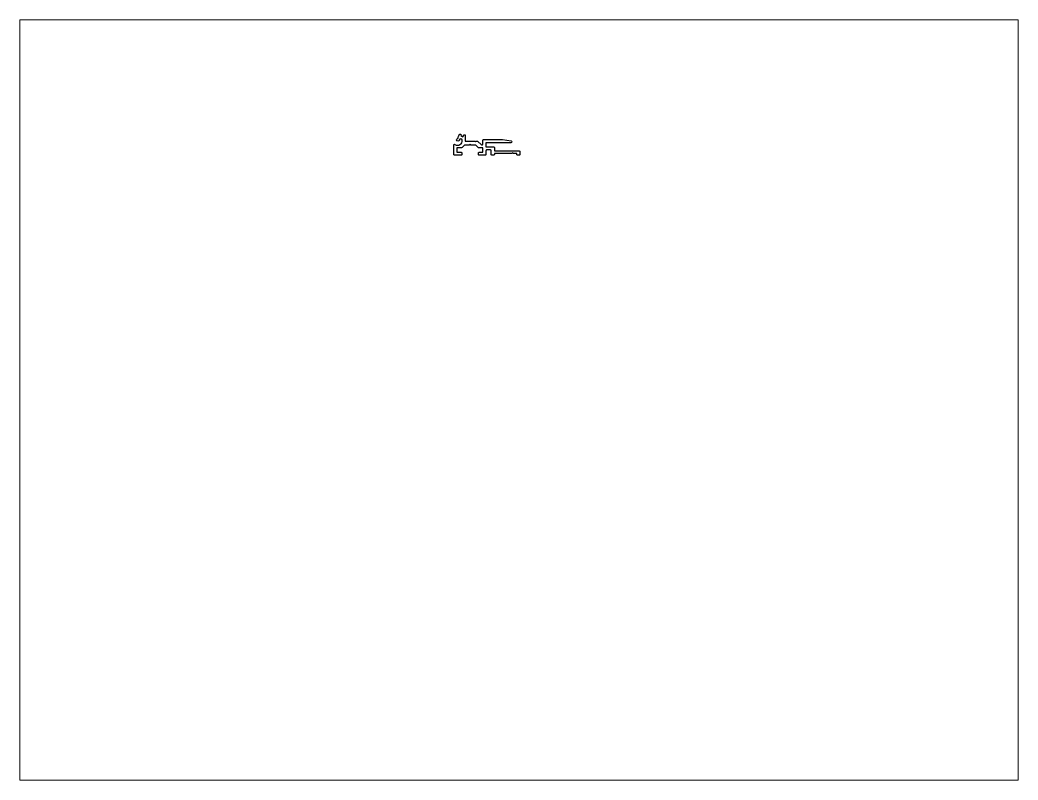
# Paper-space layout 'Layout1' of a CAD drawing. Extents: x 27 to 240, y 20 to 183.
# The model-space entities are those that its viewports show. They can reach past a viewport. Long polylines and large blocks are cut down to what shows.
import ezdxf

# ---------------------------------------------------------------- set-up
doc = ezdxf.new("R2010")
doc.units = 0
doc.header["$LTSCALE"] = 15
doc.layers.get('0').update_dxf_attribs({"linetype": 'CONTINUOUS'})

msp = doc.modelspace()

# ---------------------------------------------------------------- linework, layer by layer
at = {"color": 7, "linetype": 'CONTINUOUS'}
msp.add_lwpolyline([(169.23, 232.76, -0.767327), (169.69, 232.63), (169.69, 230.38), (173.49, 230.38), (173.69, 230.18), (173.89, 230.38), (174.44, 230.38, -0.198912), (174.61, 230.31), (175.87, 229.05, 0.198912), (176.05, 228.98), (176.29, 228.98, 0.414214), (176.54, 229.23), (176.54, 230.73, -0.414214), (176.79, 230.98), (184.01, 230.98, -0.036778), (184.08, 230.97), (187.44, 230.48, -0.929054), (187.39, 229.78), (187.39, 229.78), (177.74, 229.78), (177.74, 228.18), (180.74, 228.18, -0.414214), (180.99, 227.93), (180.99, 226.58), (190.64, 226.58, -0.414214), (190.89, 226.33), (190.89, 226.33), (190.89, 225.23, -0.414214), (190.64, 224.98), (189.94, 224.98, -0.414214), (189.69, 225.23), (189.69, 225.58), (188.34, 225.58), (188.04, 225.88), (187.74, 225.58), (180.99, 225.58), (180.99, 225.23, -0.414214), (180.74, 224.98), (180.04, 224.98, -0.414214), (179.79, 225.23), (179.79, 226.73, 0.414214), (179.54, 226.98), (177.99, 226.98, 0.414214), (177.74, 226.73), (177.74, 225.23, -0.414214), (177.49, 224.98), (175.09, 224.98, -0.414214), (174.84, 225.23), (174.84, 225.83, -0.414214), (175.09, 226.08), (176.54, 226.08), (176.54, 227.78), (175.09, 227.78, -0.198912), (174.73, 227.93), (173.93, 228.73, 0.198912), (173.57, 228.88), (171.94, 228.88), (171.64, 229.18), (171.34, 228.88), (169.65, 228.88, 0.198912), (169.3, 228.73), (168.49, 227.93, -0.198912), (168.13, 227.78), (166.54, 227.78), (166.54, 226.08), (168.19, 226.08, -0.414214), (168.44, 225.83), (168.44, 225.23, -0.414214), (168.19, 224.98), (165.59, 224.98, -0.414214), (165.34, 225.23), (165.34, 228.92, -0.610947), (165.74, 229.12, 0.652722), (168.58, 230.79, 0.859054), (167.39, 230.83, -1.723357), (166.73, 231.39, 0.267949), (167.05, 231.78), (167.15, 232.36), (167.61, 233.17), (168.05, 232.92, -0.414214), (168.12, 232.64), (168.02, 232.47), (168.8, 232.02)], format="xyb", close=True, dxfattribs=at)

psp = doc.layouts.get("Layout1")

# ---------------------------------------------------------------- viewports
at = {"layer": '0', "color": 0, "linetype": 'BYBLOCK', "ltscale": 0.05}
psp.add_viewport(center=(133.35, 101.6), size=(213.36, 162.56), view_center_point=(190.51, 130.3), view_height=293.8955, dxfattribs=at)

doc.saveas('drawing.dxf')
